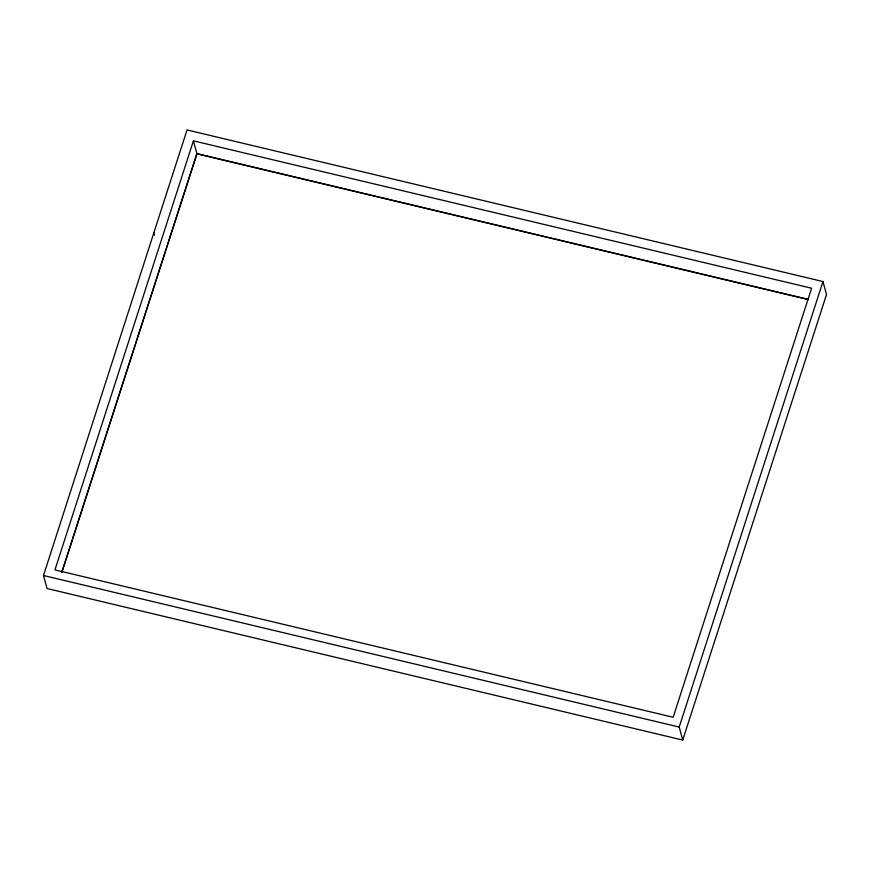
<?xml version="1.0" encoding="UTF-8"?>
<svg xmlns="http://www.w3.org/2000/svg" width="870" height="870" viewBox="0 0 870 870"><rect width="100%" height="100%" fill="white"/><g stroke="black" fill="none" stroke-linecap="round" stroke-linejoin="round"><path stroke-width="1.3" d="M153.881 232.681L187.039 129.934L822.966 281.543L826.5 294.549L682.732 740.065L47.034 588.511L43.5 575.505L153.881 232.681L154.588 235.281M193.412 140.842L54.951 569.883L673.152 717.261L811.601 288.22L193.412 140.842L196.946 153.849L61.824 572.547M61.759 572.308L196.881 153.609L808.469 299.41M682.732 740.065L679.198 727.059L822.966 281.543M196.946 153.849L808.534 299.65M43.5 575.505L679.198 727.059"/></g></svg>
